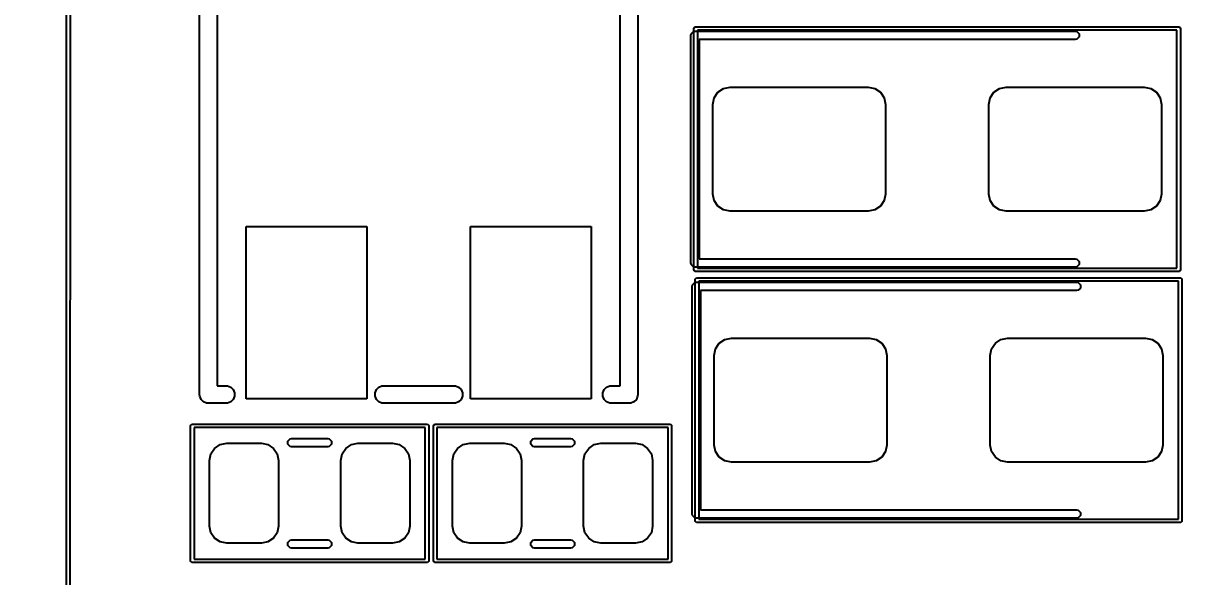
# Model space of a CAD drawing. Extents: x 99 to 187, y -188 to -32.
# Drawn here: x 126.56 to 143.35, y -150.84 to -142.81 of the extents above; entities that cross this region are included whole.
import ezdxf

# ---------------------------------------------------------------- set-up
doc = ezdxf.new("R2010")
doc.units = 0
doc.layers.get('0').update_dxf_attribs({"linetype": 'CONTINUOUS'})
doc.layers.get('Defpoints').update_dxf_attribs({"linetype": 'CONTINUOUS'})
doc.layers.add('BLACK', color=7, linetype='CONTINUOUS')
doc.dimstyles.get("Standard").update_dxf_attribs({"dimtxt": 3, "dimasz": 3, "dimexe": 0.18, "dimexo": 0.0625, "dimgap": 0.09, "dimtad": 0, "dimtih": 1, "dimtoh": 1, "dimzin": 0, "dimdsep": 46, "dimtxsty": 'Standard', "dimcen": 0.09, "dimclrd": 3, "dimclre": 3, "dimclrt": 3, "dimadec": 0, "dimazin": 0, "dimtfac": 1, "dimtofl": 0, "dimtmove": 0, "dimatfit": 3, "dimfxl": 1, "dimtolj": 1, "dimtzin": 0, "dimarcsym": 0})

# ---------------------------------------------------------------- blocks, each defined once
blk = doc.blocks.new('*D9')
at = {"color": 3, "linetype": 'Continuous', "lineweight": -2}
for p, q in [((129.184, -49.578), (104.649, -49.577)), ((104.829, -52.577), (104.826, -107.356)), ((104.822, -163.241), (104.826, -110.536)), ((129.177, -166.243), (104.642, -166.241))]:
    blk.add_line(p, q, dxfattribs=at)
at = {"color": 3, "linetype": 'Continuous'}
for points in [[(104.329, -52.577), (105.329, -52.577), (104.829, -49.577)], [(104.322, -163.241), (105.322, -163.241), (104.822, -166.241)]]:
    blk.add_solid(points, dxfattribs=at)
at = {"layer": 'Defpoints', "color": 0, "linetype": 'Continuous'}
for p in [(104.829, -49.577), (129.247, -49.578), (129.24, -166.243)]:
    blk.add_point(p, dxfattribs=at)
at = {"color": 3, "linetype": 'Continuous', "insert": (104.826, -108.946), "char_height": 3, "attachment_point": 5}
blk.add_mtext('\\A1;116.66', dxfattribs=at)
blk = doc.blocks.new('*D10')
at = {"color": 3, "linetype": 'Continuous', "lineweight": -2}
for p, q in [((129.781, -52.266), (122.89, -52.262)), ((123.068, -55.262), (123.042, -106.373)), ((123.015, -160.663), (123.041, -109.553)), ((129.725, -163.667), (122.834, -163.663))]:
    blk.add_line(p, q, dxfattribs=at)
at = {"color": 3, "linetype": 'Continuous'}
for points in [[(122.568, -55.262), (123.568, -55.262), (123.07, -52.262)], [(122.515, -160.663), (123.515, -160.664), (123.014, -163.663)]]:
    blk.add_solid(points, dxfattribs=at)
at = {"layer": 'Defpoints', "color": 0, "linetype": 'Continuous'}
for p in [(129.844, -52.266), (123.014, -163.663), (129.788, -163.667)]:
    blk.add_point(p, dxfattribs=at)
at = {"color": 3, "linetype": 'Continuous', "insert": (123.042, -107.963), "char_height": 3, "attachment_point": 5}
blk.add_mtext('\\A1;111.40', dxfattribs=at)

msp = doc.modelspace()

# ---------------------------------------------------------------- linework, layer by layer
at = {"layer": 'BLACK', "linetype": 'Continuous'}
for p, q in [((127.184033, -158.111992), (127.197765, -112.694393)), ((127.247765, -112.694408), (127.234033, -158.112005)), ((129.115, -148.197), (129.115, -140.323)), ((135.465, -140.323), (135.465, -148.197)), ((129.369, -140.45), (129.369, -148.07)), ((135.211, -148.07), (135.211, -140.45)), ((136.279403, -142.880433), (136.292933, -142.866903)), ((136.292933, -142.866903), (136.3025, -142.865)), ((136.3025, -142.865), (143.3025, -142.865)), ((143.3025, -142.865), (143.312067, -142.866903)), ((143.312067, -142.866903), (143.325597, -142.880433)), ((136.2325, -142.99), (136.237067, -142.967039)), ((136.2325, -146.29), (136.2325, -142.99)), ((136.237067, -142.967039), (136.269539, -142.934567)), ((136.269539, -142.934567), (136.2925, -142.93)), ((136.2775, -142.89), (136.279403, -142.880433)), ((136.2775, -146.39), (136.2775, -142.89)), ((136.2925, -142.93), (141.8025, -142.93)), ((136.3275, -142.915), (136.3275, -146.365)), ((143.2775, -142.915), (136.3275, -142.915)), ((141.8025, -142.93), (141.825461, -142.934567)), ((141.825461, -142.934567), (141.857933, -142.967039)), ((141.857933, -143.012961), (141.825461, -143.045433)), ((141.857933, -142.967039), (141.857933, -143.012961)), ((143.2775, -146.365), (143.2775, -142.915)), ((143.325597, -142.880433), (143.3275, -142.89)), ((143.3275, -142.89), (143.3275, -146.39)), ((141.8025, -143.05), (136.3525, -143.05)), ((136.3525, -143.05), (136.3525, -146.23)), ((141.825461, -143.045433), (141.8025, -143.05)), ((136.57153, -143.894329), (136.625723, -143.813223)), ((136.57153, -143.894329), (136.625723, -143.813223)), ((136.625723, -143.813223), (136.706829, -143.75903)), ((136.625723, -143.813223), (136.706829, -143.75903)), ((136.706829, -143.75903), (136.8025, -143.74)), ((136.706829, -143.75903), (136.8025, -143.74)), ((136.8025, -143.74), (138.8025, -143.74)), ((136.8025, -143.74), (138.8025, -143.74)), ((138.8025, -143.74), (138.898171, -143.75903)), ((138.8025, -143.74), (138.898171, -143.75903)), ((138.898171, -143.75903), (138.979277, -143.813223)), ((138.898171, -143.75903), (138.979277, -143.813223)), ((138.979277, -143.813223), (139.03347, -143.894329)), ((138.979277, -143.813223), (139.03347, -143.894329)), ((140.57153, -143.894329), (140.625723, -143.813223)), ((140.57153, -143.894329), (140.625723, -143.813223)), ((140.625723, -143.813223), (140.706829, -143.75903)), ((140.625723, -143.813223), (140.706829, -143.75903)), ((140.706829, -143.75903), (140.8025, -143.74)), ((140.706829, -143.75903), (140.8025, -143.74)), ((140.8025, -143.74), (142.8025, -143.74)), ((140.8025, -143.74), (142.8025, -143.74)), ((142.8025, -143.74), (142.898171, -143.75903)), ((142.8025, -143.74), (142.898171, -143.75903)), ((142.898171, -143.75903), (142.979277, -143.813223)), ((142.898171, -143.75903), (142.979277, -143.813223)), ((142.979277, -143.813223), (143.03347, -143.894329)), ((142.979277, -143.813223), (143.03347, -143.894329)), ((136.5525, -143.99), (136.57153, -143.894329)), ((136.5525, -143.99), (136.57153, -143.894329)), ((136.5525, -145.29), (136.5525, -143.99)), ((136.5525, -145.29), (136.5525, -143.99)), ((139.03347, -143.894329), (139.0525, -143.99)), ((139.03347, -143.894329), (139.0525, -143.99)), ((139.0525, -143.99), (139.0525, -145.29)), ((139.0525, -143.99), (139.0525, -145.29)), ((140.5525, -143.99), (140.57153, -143.894329)), ((140.5525, -143.99), (140.57153, -143.894329)), ((140.5525, -145.29), (140.5525, -143.99)), ((140.5525, -145.29), (140.5525, -143.99)), ((143.03347, -143.894329), (143.0525, -143.99)), ((143.03347, -143.894329), (143.0525, -143.99)), ((143.0525, -143.99), (143.0525, -145.29)), ((143.0525, -143.99), (143.0525, -145.29)), ((136.57153, -145.385671), (136.5525, -145.29)), ((136.57153, -145.385671), (136.5525, -145.29)), ((136.625723, -145.466777), (136.57153, -145.385671)), ((136.625723, -145.466777), (136.57153, -145.385671)), ((139.03347, -145.385671), (138.979277, -145.466777)), ((139.03347, -145.385671), (138.979277, -145.466777)), ((139.0525, -145.29), (139.03347, -145.385671)), ((139.0525, -145.29), (139.03347, -145.385671)), ((140.57153, -145.385671), (140.5525, -145.29)), ((140.57153, -145.385671), (140.5525, -145.29)), ((140.625723, -145.466777), (140.57153, -145.385671)), ((140.625723, -145.466777), (140.57153, -145.385671)), ((143.03347, -145.385671), (142.979277, -145.466777)), ((143.03347, -145.385671), (142.979277, -145.466777)), ((143.0525, -145.29), (143.03347, -145.385671)), ((143.0525, -145.29), (143.03347, -145.385671)), ((136.706829, -145.52097), (136.625723, -145.466777)), ((136.706829, -145.52097), (136.625723, -145.466777)), ((136.8025, -145.54), (136.706829, -145.52097)), ((136.8025, -145.54), (136.706829, -145.52097)), ((138.8025, -145.54), (136.8025, -145.54)), ((138.8025, -145.54), (136.8025, -145.54)), ((138.898171, -145.52097), (138.8025, -145.54)), ((138.898171, -145.52097), (138.8025, -145.54)), ((138.979277, -145.466777), (138.898171, -145.52097)), ((138.979277, -145.466777), (138.898171, -145.52097)), ((140.706829, -145.52097), (140.625723, -145.466777)), ((140.706829, -145.52097), (140.625723, -145.466777)), ((140.8025, -145.54), (140.706829, -145.52097)), ((140.8025, -145.54), (140.706829, -145.52097)), ((142.8025, -145.54), (140.8025, -145.54)), ((142.8025, -145.54), (140.8025, -145.54)), ((142.898171, -145.52097), (142.8025, -145.54)), ((142.898171, -145.52097), (142.8025, -145.54)), ((142.979277, -145.466777), (142.898171, -145.52097)), ((142.979277, -145.466777), (142.898171, -145.52097)), ((129.79, -148.26), (129.79, -145.76)), ((129.79, -145.76), (131.54, -145.76)), ((129.79, -148.26), (129.79, -145.76)), ((129.79, -145.76), (131.54, -145.76)), ((131.54, -145.76), (131.54, -148.26)), ((131.54, -145.76), (131.54, -148.26)), ((133.04, -148.26), (133.04, -145.76)), ((133.04, -145.76), (134.79, -145.76)), ((133.04, -148.26), (133.04, -145.76)), ((133.04, -145.76), (134.79, -145.76)), ((134.79, -145.76), (134.79, -148.26)), ((134.79, -145.76), (134.79, -148.26)), ((136.3525, -146.23), (141.8025, -146.23)), ((141.8025, -146.23), (141.825461, -146.234567)), ((136.237067, -146.312961), (136.2325, -146.29)), ((136.269539, -146.345433), (136.237067, -146.312961)), ((136.2925, -146.35), (136.269539, -146.345433)), ((136.279403, -146.399567), (136.2775, -146.39)), ((141.8025, -146.35), (136.2925, -146.35)), ((136.3275, -146.365), (143.2775, -146.365)), ((141.825461, -146.345433), (141.8025, -146.35)), ((141.825461, -146.234567), (141.857933, -146.267039)), ((141.857933, -146.312961), (141.825461, -146.345433)), ((141.857933, -146.267039), (141.857933, -146.312961)), ((143.3275, -146.39), (143.325597, -146.399567)), ((136.292933, -146.413097), (136.279403, -146.399567)), ((136.3025, -146.415), (136.292933, -146.413097)), ((136.2975, -146.53), (136.299403, -146.520433)), ((136.2975, -150.03), (136.2975, -146.53)), ((136.299403, -146.520433), (136.312933, -146.506903)), ((143.3025, -146.415), (136.3025, -146.415)), ((136.312933, -146.506903), (136.3225, -146.505)), ((136.3225, -146.505), (143.3225, -146.505)), ((136.3475, -146.555), (136.3475, -150.005)), ((143.2975, -146.555), (136.3475, -146.555)), ((143.2975, -150.005), (143.2975, -146.555)), ((143.312067, -146.413097), (143.3025, -146.415)), ((143.325597, -146.399567), (143.312067, -146.413097)), ((143.3225, -146.505), (143.332067, -146.506903)), ((143.332067, -146.506903), (143.345597, -146.520433)), ((143.345597, -146.520433), (143.3475, -146.53)), ((143.3475, -146.53), (143.3475, -150.03)), ((136.2525, -146.63), (136.257067, -146.607039)), ((136.2525, -149.93), (136.2525, -146.63)), ((136.257067, -146.607039), (136.289539, -146.574567)), ((136.289539, -146.574567), (136.3125, -146.57)), ((136.3125, -146.57), (141.8225, -146.57)), ((141.8225, -146.69), (136.3725, -146.69)), ((136.3725, -146.69), (136.3725, -149.87)), ((141.8225, -146.57), (141.845461, -146.574567)), ((141.845461, -146.685433), (141.8225, -146.69)), ((141.845461, -146.574567), (141.877933, -146.607039)), ((141.877933, -146.652961), (141.845461, -146.685433)), ((141.877933, -146.607039), (141.877933, -146.652961)), ((136.645723, -147.453223), (136.726829, -147.39903)), ((136.645723, -147.453223), (136.726829, -147.39903)), ((136.726829, -147.39903), (136.8225, -147.38)), ((136.726829, -147.39903), (136.8225, -147.38)), ((136.8225, -147.38), (138.8225, -147.38)), ((136.8225, -147.38), (138.8225, -147.38)), ((138.8225, -147.38), (138.918171, -147.39903)), ((138.8225, -147.38), (138.918171, -147.39903)), ((138.918171, -147.39903), (138.999277, -147.453223)), ((138.918171, -147.39903), (138.999277, -147.453223)), ((140.645723, -147.453223), (140.726829, -147.39903)), ((140.645723, -147.453223), (140.726829, -147.39903)), ((140.726829, -147.39903), (140.8225, -147.38)), ((140.726829, -147.39903), (140.8225, -147.38)), ((140.8225, -147.38), (142.8225, -147.38)), ((140.8225, -147.38), (142.8225, -147.38)), ((142.8225, -147.38), (142.918171, -147.39903)), ((142.8225, -147.38), (142.918171, -147.39903)), ((142.918171, -147.39903), (142.999277, -147.453223)), ((142.918171, -147.39903), (142.999277, -147.453223)), ((136.5725, -147.63), (136.59153, -147.534329)), ((136.5725, -147.63), (136.59153, -147.534329)), ((136.59153, -147.534329), (136.645723, -147.453223)), ((136.59153, -147.534329), (136.645723, -147.453223)), ((138.999277, -147.453223), (139.05347, -147.534329)), ((138.999277, -147.453223), (139.05347, -147.534329)), ((139.05347, -147.534329), (139.0725, -147.63)), ((139.05347, -147.534329), (139.0725, -147.63)), ((140.5725, -147.63), (140.59153, -147.534329)), ((140.5725, -147.63), (140.59153, -147.534329)), ((140.59153, -147.534329), (140.645723, -147.453223)), ((140.59153, -147.534329), (140.645723, -147.453223)), ((142.999277, -147.453223), (143.05347, -147.534329)), ((142.999277, -147.453223), (143.05347, -147.534329)), ((143.05347, -147.534329), (143.0725, -147.63)), ((143.05347, -147.534329), (143.0725, -147.63)), ((136.5725, -148.93), (136.5725, -147.63)), ((136.5725, -148.93), (136.5725, -147.63)), ((139.0725, -147.63), (139.0725, -148.93)), ((139.0725, -147.63), (139.0725, -148.93)), ((140.5725, -148.93), (140.5725, -147.63)), ((140.5725, -148.93), (140.5725, -147.63)), ((143.0725, -147.63), (143.0725, -148.93)), ((143.0725, -147.63), (143.0725, -148.93)), ((129.369, -148.07), (129.496, -148.07)), ((129.496, -148.07), (129.520776, -148.07244)), ((129.520776, -148.07244), (129.566557, -148.091403)), ((131.711443, -148.091403), (131.757224, -148.07244)), ((131.757224, -148.07244), (131.782, -148.07)), ((131.782, -148.07), (132.798, -148.07)), ((132.798, -148.07), (132.822776, -148.07244)), ((132.822776, -148.07244), (132.868557, -148.091403)), ((135.013443, -148.091403), (135.059224, -148.07244)), ((135.059224, -148.07244), (135.084, -148.07)), ((135.084, -148.07), (135.211, -148.07)), ((129.11744, -148.221776), (129.115, -148.197)), ((129.136403, -148.267557), (129.11744, -148.221776)), ((129.566557, -148.091403), (129.601597, -148.126443)), ((129.601597, -148.126443), (129.62056, -148.172224)), ((129.62056, -148.221776), (129.601597, -148.267557)), ((129.62056, -148.172224), (129.62056, -148.221776)), ((131.65744, -148.172224), (131.676403, -148.126443)), ((131.65744, -148.221776), (131.65744, -148.172224)), ((131.676403, -148.267557), (131.65744, -148.221776)), ((131.676403, -148.126443), (131.711443, -148.091403)), ((132.868557, -148.091403), (132.903597, -148.126443)), ((132.903597, -148.126443), (132.92256, -148.172224)), ((132.92256, -148.221776), (132.903597, -148.267557)), ((132.92256, -148.172224), (132.92256, -148.221776)), ((134.95944, -148.172224), (134.978403, -148.126443)), ((134.95944, -148.221776), (134.95944, -148.172224)), ((134.978403, -148.267557), (134.95944, -148.221776)), ((134.978403, -148.126443), (135.013443, -148.091403)), ((135.46256, -148.221776), (135.443597, -148.267557)), ((135.465, -148.197), (135.46256, -148.221776)), ((129.171443, -148.302597), (129.136403, -148.267557)), ((129.217224, -148.32156), (129.171443, -148.302597)), ((129.242, -148.324), (129.217224, -148.32156)), ((129.496, -148.324), (129.242, -148.324)), ((129.520776, -148.32156), (129.496, -148.324)), ((129.566557, -148.302597), (129.520776, -148.32156)), ((129.601597, -148.267557), (129.566557, -148.302597)), ((131.54, -148.26), (129.79, -148.26)), ((131.54, -148.26), (129.79, -148.26)), ((131.711443, -148.302597), (131.676403, -148.267557)), ((131.757224, -148.32156), (131.711443, -148.302597)), ((131.782, -148.324), (131.757224, -148.32156)), ((132.798, -148.324), (131.782, -148.324)), ((132.822776, -148.32156), (132.798, -148.324)), ((132.868557, -148.302597), (132.822776, -148.32156)), ((132.903597, -148.267557), (132.868557, -148.302597)), ((134.79, -148.26), (133.04, -148.26)), ((134.79, -148.26), (133.04, -148.26)), ((135.013443, -148.302597), (134.978403, -148.267557)), ((135.059224, -148.32156), (135.013443, -148.302597)), ((135.084, -148.324), (135.059224, -148.32156)), ((135.338, -148.324), (135.084, -148.324)), ((135.362776, -148.32156), (135.338, -148.324)), ((135.408557, -148.302597), (135.362776, -148.32156)), ((135.443597, -148.267557), (135.408557, -148.302597)), ((128.985, -148.65), (128.986903, -148.640433)), ((128.985, -150.61), (128.985, -148.65)), ((128.986903, -148.640433), (129.000433, -148.626903)), ((129.000433, -148.626903), (129.01, -148.625)), ((129.01, -148.625), (132.41, -148.625)), ((129.035, -148.675), (129.035, -150.585)), ((132.385, -148.675), (129.035, -148.675)), ((132.385, -150.585), (132.385, -148.675)), ((132.41, -148.625), (132.419567, -148.626903)), ((132.419567, -148.626903), (132.433097, -148.640433)), ((132.433097, -148.640433), (132.435, -148.65)), ((132.435, -148.65), (132.435, -150.61)), ((132.505, -148.65), (132.506903, -148.640433)), ((132.505, -150.61), (132.505, -148.65)), ((132.506903, -148.640433), (132.520433, -148.626903)), ((132.520433, -148.626903), (132.53, -148.625)), ((132.53, -148.625), (135.93, -148.625)), ((132.555, -148.675), (132.555, -150.585)), ((135.905, -148.675), (132.555, -148.675)), ((135.905, -150.585), (135.905, -148.675)), ((135.93, -148.625), (135.939567, -148.626903)), ((135.939567, -148.626903), (135.953097, -148.640433)), ((135.953097, -148.640433), (135.955, -148.65)), ((135.955, -148.65), (135.955, -150.61)), ((129.414329, -148.92403), (129.51, -148.905)), ((129.414329, -148.92403), (129.51, -148.905)), ((129.51, -148.905), (130.01, -148.905)), ((129.51, -148.905), (130.01, -148.905)), ((130.01, -148.905), (130.105671, -148.92403)), ((130.01, -148.905), (130.105671, -148.92403)), ((130.393315, -148.872039), (130.425787, -148.839567)), ((130.393315, -148.917961), (130.393315, -148.872039)), ((130.425787, -148.839567), (130.448748, -148.835)), ((130.448748, -148.835), (130.971252, -148.835)), ((130.971252, -148.835), (130.994213, -148.839567)), ((130.994213, -148.839567), (131.026685, -148.872039)), ((131.026685, -148.872039), (131.026685, -148.917961)), ((131.314329, -148.92403), (131.41, -148.905)), ((131.314329, -148.92403), (131.41, -148.905)), ((131.41, -148.905), (131.91, -148.905)), ((131.41, -148.905), (131.91, -148.905)), ((131.91, -148.905), (132.005671, -148.92403)), ((131.91, -148.905), (132.005671, -148.92403)), ((132.934329, -148.92403), (133.03, -148.905)), ((132.934329, -148.92403), (133.03, -148.905)), ((133.03, -148.905), (133.53, -148.905)), ((133.03, -148.905), (133.53, -148.905)), ((133.53, -148.905), (133.625671, -148.92403)), ((133.53, -148.905), (133.625671, -148.92403)), ((133.913315, -148.872039), (133.945787, -148.839567)), ((133.913315, -148.917961), (133.913315, -148.872039)), ((133.945787, -148.839567), (133.968748, -148.835)), ((133.968748, -148.835), (134.491252, -148.835)), ((134.491252, -148.835), (134.514213, -148.839567)), ((134.514213, -148.839567), (134.546685, -148.872039)), ((134.546685, -148.872039), (134.546685, -148.917961)), ((134.834329, -148.92403), (134.93, -148.905)), ((134.834329, -148.92403), (134.93, -148.905)), ((134.93, -148.905), (135.43, -148.905)), ((134.93, -148.905), (135.43, -148.905)), ((135.43, -148.905), (135.525671, -148.92403)), ((135.43, -148.905), (135.525671, -148.92403)), ((129.26, -149.155), (129.27903, -149.059329)), ((129.26, -149.155), (129.27903, -149.059329)), ((129.27903, -149.059329), (129.333223, -148.978223)), ((129.27903, -149.059329), (129.333223, -148.978223)), ((129.333223, -148.978223), (129.414329, -148.92403)), ((129.333223, -148.978223), (129.414329, -148.92403)), ((130.105671, -148.92403), (130.186777, -148.978223)), ((130.105671, -148.92403), (130.186777, -148.978223)), ((130.186777, -148.978223), (130.24097, -149.059329)), ((130.186777, -148.978223), (130.24097, -149.059329)), ((130.24097, -149.059329), (130.26, -149.155)), ((130.24097, -149.059329), (130.26, -149.155)), ((130.425787, -148.950433), (130.393315, -148.917961)), ((130.448748, -148.955), (130.425787, -148.950433)), ((130.971252, -148.955), (130.448748, -148.955)), ((130.994213, -148.950433), (130.971252, -148.955)), ((131.026685, -148.917961), (130.994213, -148.950433)), ((131.16, -149.155), (131.17903, -149.059329)), ((131.16, -149.155), (131.17903, -149.059329)), ((131.17903, -149.059329), (131.233223, -148.978223)), ((131.17903, -149.059329), (131.233223, -148.978223)), ((131.233223, -148.978223), (131.314329, -148.92403)), ((131.233223, -148.978223), (131.314329, -148.92403)), ((132.005671, -148.92403), (132.086777, -148.978223)), ((132.005671, -148.92403), (132.086777, -148.978223)), ((132.086777, -148.978223), (132.14097, -149.059329)), ((132.086777, -148.978223), (132.14097, -149.059329)), ((132.14097, -149.059329), (132.16, -149.155)), ((132.14097, -149.059329), (132.16, -149.155)), ((132.78, -149.155), (132.79903, -149.059329)), ((132.78, -149.155), (132.79903, -149.059329)), ((132.79903, -149.059329), (132.853223, -148.978223)), ((132.79903, -149.059329), (132.853223, -148.978223)), ((132.853223, -148.978223), (132.934329, -148.92403)), ((132.853223, -148.978223), (132.934329, -148.92403)), ((133.625671, -148.92403), (133.706777, -148.978223)), ((133.625671, -148.92403), (133.706777, -148.978223)), ((133.706777, -148.978223), (133.76097, -149.059329)), ((133.706777, -148.978223), (133.76097, -149.059329)), ((133.76097, -149.059329), (133.78, -149.155)), ((133.76097, -149.059329), (133.78, -149.155)), ((133.945787, -148.950433), (133.913315, -148.917961)), ((133.968748, -148.955), (133.945787, -148.950433)), ((134.491252, -148.955), (133.968748, -148.955)), ((134.514213, -148.950433), (134.491252, -148.955)), ((134.546685, -148.917961), (134.514213, -148.950433)), ((134.68, -149.155), (134.69903, -149.059329)), ((134.68, -149.155), (134.69903, -149.059329)), ((134.69903, -149.059329), (134.753223, -148.978223)), ((134.69903, -149.059329), (134.753223, -148.978223)), ((134.753223, -148.978223), (134.834329, -148.92403)), ((134.753223, -148.978223), (134.834329, -148.92403)), ((135.525671, -148.92403), (135.606777, -148.978223)), ((135.525671, -148.92403), (135.606777, -148.978223)), ((135.606777, -148.978223), (135.66097, -149.059329)), ((135.606777, -148.978223), (135.66097, -149.059329)), ((135.66097, -149.059329), (135.68, -149.155)), ((135.66097, -149.059329), (135.68, -149.155)), ((136.59153, -149.025671), (136.5725, -148.93)), ((136.59153, -149.025671), (136.5725, -148.93)), ((136.645723, -149.106777), (136.59153, -149.025671)), ((136.645723, -149.106777), (136.59153, -149.025671)), ((139.05347, -149.025671), (138.999277, -149.106777)), ((139.05347, -149.025671), (138.999277, -149.106777)), ((139.0725, -148.93), (139.05347, -149.025671)), ((139.0725, -148.93), (139.05347, -149.025671)), ((140.59153, -149.025671), (140.5725, -148.93)), ((140.59153, -149.025671), (140.5725, -148.93)), ((140.645723, -149.106777), (140.59153, -149.025671)), ((140.645723, -149.106777), (140.59153, -149.025671)), ((143.05347, -149.025671), (142.999277, -149.106777)), ((143.05347, -149.025671), (142.999277, -149.106777)), ((143.0725, -148.93), (143.05347, -149.025671)), ((143.0725, -148.93), (143.05347, -149.025671)), ((129.26, -150.105), (129.26, -149.155)), ((129.26, -150.105), (129.26, -149.155)), ((130.26, -149.155), (130.26, -150.105)), ((130.26, -149.155), (130.26, -150.105)), ((131.16, -150.105), (131.16, -149.155)), ((131.16, -150.105), (131.16, -149.155)), ((132.16, -149.155), (132.16, -150.105)), ((132.16, -149.155), (132.16, -150.105)), ((132.78, -150.105), (132.78, -149.155)), ((132.78, -150.105), (132.78, -149.155)), ((133.78, -149.155), (133.78, -150.105)), ((133.78, -149.155), (133.78, -150.105)), ((134.68, -150.105), (134.68, -149.155)), ((134.68, -150.105), (134.68, -149.155)), ((135.68, -149.155), (135.68, -150.105)), ((135.68, -149.155), (135.68, -150.105)), ((136.726829, -149.16097), (136.645723, -149.106777)), ((136.726829, -149.16097), (136.645723, -149.106777)), ((136.8225, -149.18), (136.726829, -149.16097)), ((136.8225, -149.18), (136.726829, -149.16097)), ((138.8225, -149.18), (136.8225, -149.18)), ((138.8225, -149.18), (136.8225, -149.18)), ((138.918171, -149.16097), (138.8225, -149.18)), ((138.918171, -149.16097), (138.8225, -149.18)), ((138.999277, -149.106777), (138.918171, -149.16097)), ((138.999277, -149.106777), (138.918171, -149.16097)), ((140.726829, -149.16097), (140.645723, -149.106777)), ((140.726829, -149.16097), (140.645723, -149.106777)), ((140.8225, -149.18), (140.726829, -149.16097)), ((140.8225, -149.18), (140.726829, -149.16097)), ((142.8225, -149.18), (140.8225, -149.18)), ((142.8225, -149.18), (140.8225, -149.18)), ((142.918171, -149.16097), (142.8225, -149.18)), ((142.918171, -149.16097), (142.8225, -149.18)), ((142.999277, -149.106777), (142.918171, -149.16097)), ((142.999277, -149.106777), (142.918171, -149.16097)), ((136.3725, -149.87), (141.8225, -149.87)), ((141.8225, -149.87), (141.845461, -149.874567)), ((141.845461, -149.874567), (141.877933, -149.907039)), ((141.877933, -149.907039), (141.877933, -149.952961)), ((136.257067, -149.952961), (136.2525, -149.93)), ((136.289539, -149.985433), (136.257067, -149.952961)), ((136.3125, -149.99), (136.289539, -149.985433)), ((136.299403, -150.039567), (136.2975, -150.03)), ((136.312933, -150.053097), (136.299403, -150.039567)), ((141.8225, -149.99), (136.3125, -149.99)), ((136.3225, -150.055), (136.312933, -150.053097)), ((143.3225, -150.055), (136.3225, -150.055)), ((136.3475, -150.005), (143.2975, -150.005)), ((141.845461, -149.985433), (141.8225, -149.99)), ((141.877933, -149.952961), (141.845461, -149.985433)), ((143.332067, -150.053097), (143.3225, -150.055)), ((143.345597, -150.039567), (143.332067, -150.053097)), ((143.3475, -150.03), (143.345597, -150.039567)), ((129.27903, -150.200671), (129.26, -150.105)), ((129.27903, -150.200671), (129.26, -150.105)), ((129.333223, -150.281777), (129.27903, -150.200671)), ((129.333223, -150.281777), (129.27903, -150.200671)), ((130.24097, -150.200671), (130.186777, -150.281777)), ((130.24097, -150.200671), (130.186777, -150.281777)), ((130.26, -150.105), (130.24097, -150.200671)), ((130.26, -150.105), (130.24097, -150.200671)), ((131.17903, -150.200671), (131.16, -150.105)), ((131.17903, -150.200671), (131.16, -150.105)), ((131.233223, -150.281777), (131.17903, -150.200671)), ((131.233223, -150.281777), (131.17903, -150.200671)), ((132.14097, -150.200671), (132.086777, -150.281777)), ((132.14097, -150.200671), (132.086777, -150.281777)), ((132.16, -150.105), (132.14097, -150.200671)), ((132.16, -150.105), (132.14097, -150.200671)), ((132.79903, -150.200671), (132.78, -150.105)), ((132.79903, -150.200671), (132.78, -150.105)), ((132.853223, -150.281777), (132.79903, -150.200671)), ((132.853223, -150.281777), (132.79903, -150.200671)), ((133.76097, -150.200671), (133.706777, -150.281777)), ((133.76097, -150.200671), (133.706777, -150.281777)), ((133.78, -150.105), (133.76097, -150.200671)), ((133.78, -150.105), (133.76097, -150.200671)), ((134.69903, -150.200671), (134.68, -150.105)), ((134.69903, -150.200671), (134.68, -150.105)), ((134.753223, -150.281777), (134.69903, -150.200671)), ((134.753223, -150.281777), (134.69903, -150.200671)), ((135.66097, -150.200671), (135.606777, -150.281777)), ((135.66097, -150.200671), (135.606777, -150.281777)), ((135.68, -150.105), (135.66097, -150.200671)), ((135.68, -150.105), (135.66097, -150.200671)), ((129.414329, -150.33597), (129.333223, -150.281777)), ((129.414329, -150.33597), (129.333223, -150.281777)), ((129.51, -150.355), (129.414329, -150.33597)), ((129.51, -150.355), (129.414329, -150.33597)), ((130.01, -150.355), (129.51, -150.355)), ((130.01, -150.355), (129.51, -150.355)), ((130.105671, -150.33597), (130.01, -150.355)), ((130.105671, -150.33597), (130.01, -150.355)), ((130.186777, -150.281777), (130.105671, -150.33597)), ((130.186777, -150.281777), (130.105671, -150.33597)), ((130.393315, -150.342039), (130.425787, -150.309567)), ((130.393315, -150.387961), (130.393315, -150.342039)), ((130.425787, -150.420433), (130.393315, -150.387961)), ((130.425787, -150.309567), (130.448748, -150.305)), ((130.448748, -150.425), (130.425787, -150.420433)), ((130.448748, -150.305), (130.971252, -150.305)), ((130.971252, -150.425), (130.448748, -150.425)), ((130.971252, -150.305), (130.994213, -150.309567)), ((130.994213, -150.420433), (130.971252, -150.425)), ((130.994213, -150.309567), (131.026685, -150.342039)), ((131.026685, -150.387961), (130.994213, -150.420433)), ((131.026685, -150.342039), (131.026685, -150.387961)), ((131.314329, -150.33597), (131.233223, -150.281777)), ((131.314329, -150.33597), (131.233223, -150.281777)), ((131.41, -150.355), (131.314329, -150.33597)), ((131.41, -150.355), (131.314329, -150.33597)), ((131.91, -150.355), (131.41, -150.355)), ((131.91, -150.355), (131.41, -150.355)), ((132.005671, -150.33597), (131.91, -150.355)), ((132.005671, -150.33597), (131.91, -150.355)), ((132.086777, -150.281777), (132.005671, -150.33597)), ((132.086777, -150.281777), (132.005671, -150.33597)), ((132.934329, -150.33597), (132.853223, -150.281777)), ((132.934329, -150.33597), (132.853223, -150.281777)), ((133.03, -150.355), (132.934329, -150.33597)), ((133.03, -150.355), (132.934329, -150.33597)), ((133.53, -150.355), (133.03, -150.355)), ((133.53, -150.355), (133.03, -150.355)), ((133.625671, -150.33597), (133.53, -150.355)), ((133.625671, -150.33597), (133.53, -150.355)), ((133.706777, -150.281777), (133.625671, -150.33597)), ((133.706777, -150.281777), (133.625671, -150.33597)), ((133.913315, -150.342039), (133.945787, -150.309567)), ((133.913315, -150.387961), (133.913315, -150.342039)), ((133.945787, -150.420433), (133.913315, -150.387961)), ((133.945787, -150.309567), (133.968748, -150.305)), ((133.968748, -150.425), (133.945787, -150.420433)), ((133.968748, -150.305), (134.491252, -150.305)), ((134.491252, -150.425), (133.968748, -150.425)), ((134.491252, -150.305), (134.514213, -150.309567)), ((134.514213, -150.420433), (134.491252, -150.425)), ((134.514213, -150.309567), (134.546685, -150.342039)), ((134.546685, -150.387961), (134.514213, -150.420433)), ((134.546685, -150.342039), (134.546685, -150.387961)), ((134.834329, -150.33597), (134.753223, -150.281777)), ((134.834329, -150.33597), (134.753223, -150.281777)), ((134.93, -150.355), (134.834329, -150.33597)), ((134.93, -150.355), (134.834329, -150.33597)), ((135.43, -150.355), (134.93, -150.355)), ((135.43, -150.355), (134.93, -150.355)), ((135.525671, -150.33597), (135.43, -150.355)), ((135.525671, -150.33597), (135.43, -150.355)), ((135.606777, -150.281777), (135.525671, -150.33597)), ((135.606777, -150.281777), (135.525671, -150.33597)), ((129.035, -150.585), (132.385, -150.585)), ((132.555, -150.585), (135.905, -150.585)), ((128.986903, -150.619567), (128.985, -150.61)), ((129.000433, -150.633097), (128.986903, -150.619567)), ((129.01, -150.635), (129.000433, -150.633097)), ((132.41, -150.635), (129.01, -150.635)), ((132.419567, -150.633097), (132.41, -150.635)), ((132.433097, -150.619567), (132.419567, -150.633097)), ((132.435, -150.61), (132.433097, -150.619567)), ((132.506903, -150.619567), (132.505, -150.61)), ((132.520433, -150.633097), (132.506903, -150.619567)), ((132.53, -150.635), (132.520433, -150.633097)), ((135.93, -150.635), (132.53, -150.635)), ((135.939567, -150.633097), (135.93, -150.635)), ((135.953097, -150.619567), (135.939567, -150.633097)), ((135.955, -150.61), (135.953097, -150.619567))]:
    msp.add_line(p, q, dxfattribs=at)

# ---------------------------------------------------------------- dimensions: what is measured, and where the dimension line sits
at = {"linetype": 'Continuous'}
dim = msp.add_linear_dim(base=(104.829222, -49.576745), p1=(129.239833, -166.24257), p2=(129.246783, -49.5782), angle=89.9965867, dimstyle='Standard', dxfattribs=at)
dim.commit()
dim.dimension.update_dxf_attribs({"geometry": '*D9', "text_midpoint": (104.825685, -108.946277), "dimtype": 161})
dim = msp.add_aligned_dim(p1=(129.843612, -52.26557), p2=(129.787833, -163.6668), distance=-6.774027, dimstyle='Standard', dxfattribs=at)
dim.commit()
dim.dimension.update_dxf_attribs({"geometry": '*D10', "text_midpoint": (123.041697, -107.962793)})

doc.saveas('drawing.dxf')
